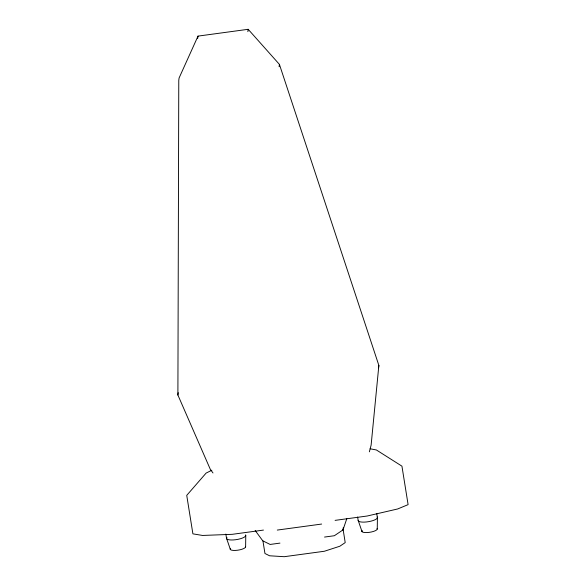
<?xml version="1.0" encoding="UTF-8"?>
<svg xmlns="http://www.w3.org/2000/svg" width="586" height="586" viewBox="0 0 586 586"><rect width="100%" height="100%" fill="white"/><g stroke="black" fill="none" stroke-linecap="round" stroke-linejoin="round"><path stroke-width="0.88" d="M212.989 472.968L210.286 469.276L177.895 395.037L178.774 80.363L179.089 77.997L198.009 36.112L248.171 29.3L279.412 64.379L378.864 365.43L371.121 445.118L369.348 451.828M245.622 546.906L245.768 535.56M377.259 529.041L377.413 517.694L376.754 513.585M197.694 38.478L198.009 36.112M177.895 395.037L178.21 392.664M247.856 31.666L248.171 29.3M279.104 66.745L279.412 64.379M324.541 537.062L334.35 535.729L343 529.898L343.315 527.532M378.556 367.796L378.864 365.43M343 529.898L346.809 518.625M211.846 470.243L206.125 473.078L186.736 495.368L192.897 533.853L202.536 535.45L232.246 534.322L263.458 530.088M335.089 520.368L367.188 516.01L397.682 508.963L408.105 504.634L401.937 466.156L376.388 449.967L370.118 448.788M277.288 530.074L321.655 524.052M279.954 543.112L270.139 544.445L262.74 540.797L255.166 530.477M357.621 517.028L358.149 520.309L362.031 531.685M230.393 549.551L226.511 538.175L225.852 534.073M343.066 529.18L345.213 542.607L339.807 546.247L324.373 551.25L284.239 556.7L269.582 555.784L264.953 553.499L262.946 540.973M377.179 516.999A9.75 2.754 -9.1 0 1 368.667 521.65A9.75 2.754 -9.1 0 1 358.149 520.309M377.076 528.484A7.801 2.205 -9.1 0 1 369.253 532.359A7.801 2.205 -9.1 0 1 362.192 530.506M245.541 534.872A9.75 2.754 -9.1 0 1 235.762 539.713A9.75 2.754 -9.1 0 1 226.936 537.399M245.431 546.357A7.801 2.205 -9.1 0 1 237.616 550.225A7.801 2.205 -9.1 0 1 230.547 548.379"/></g></svg>
